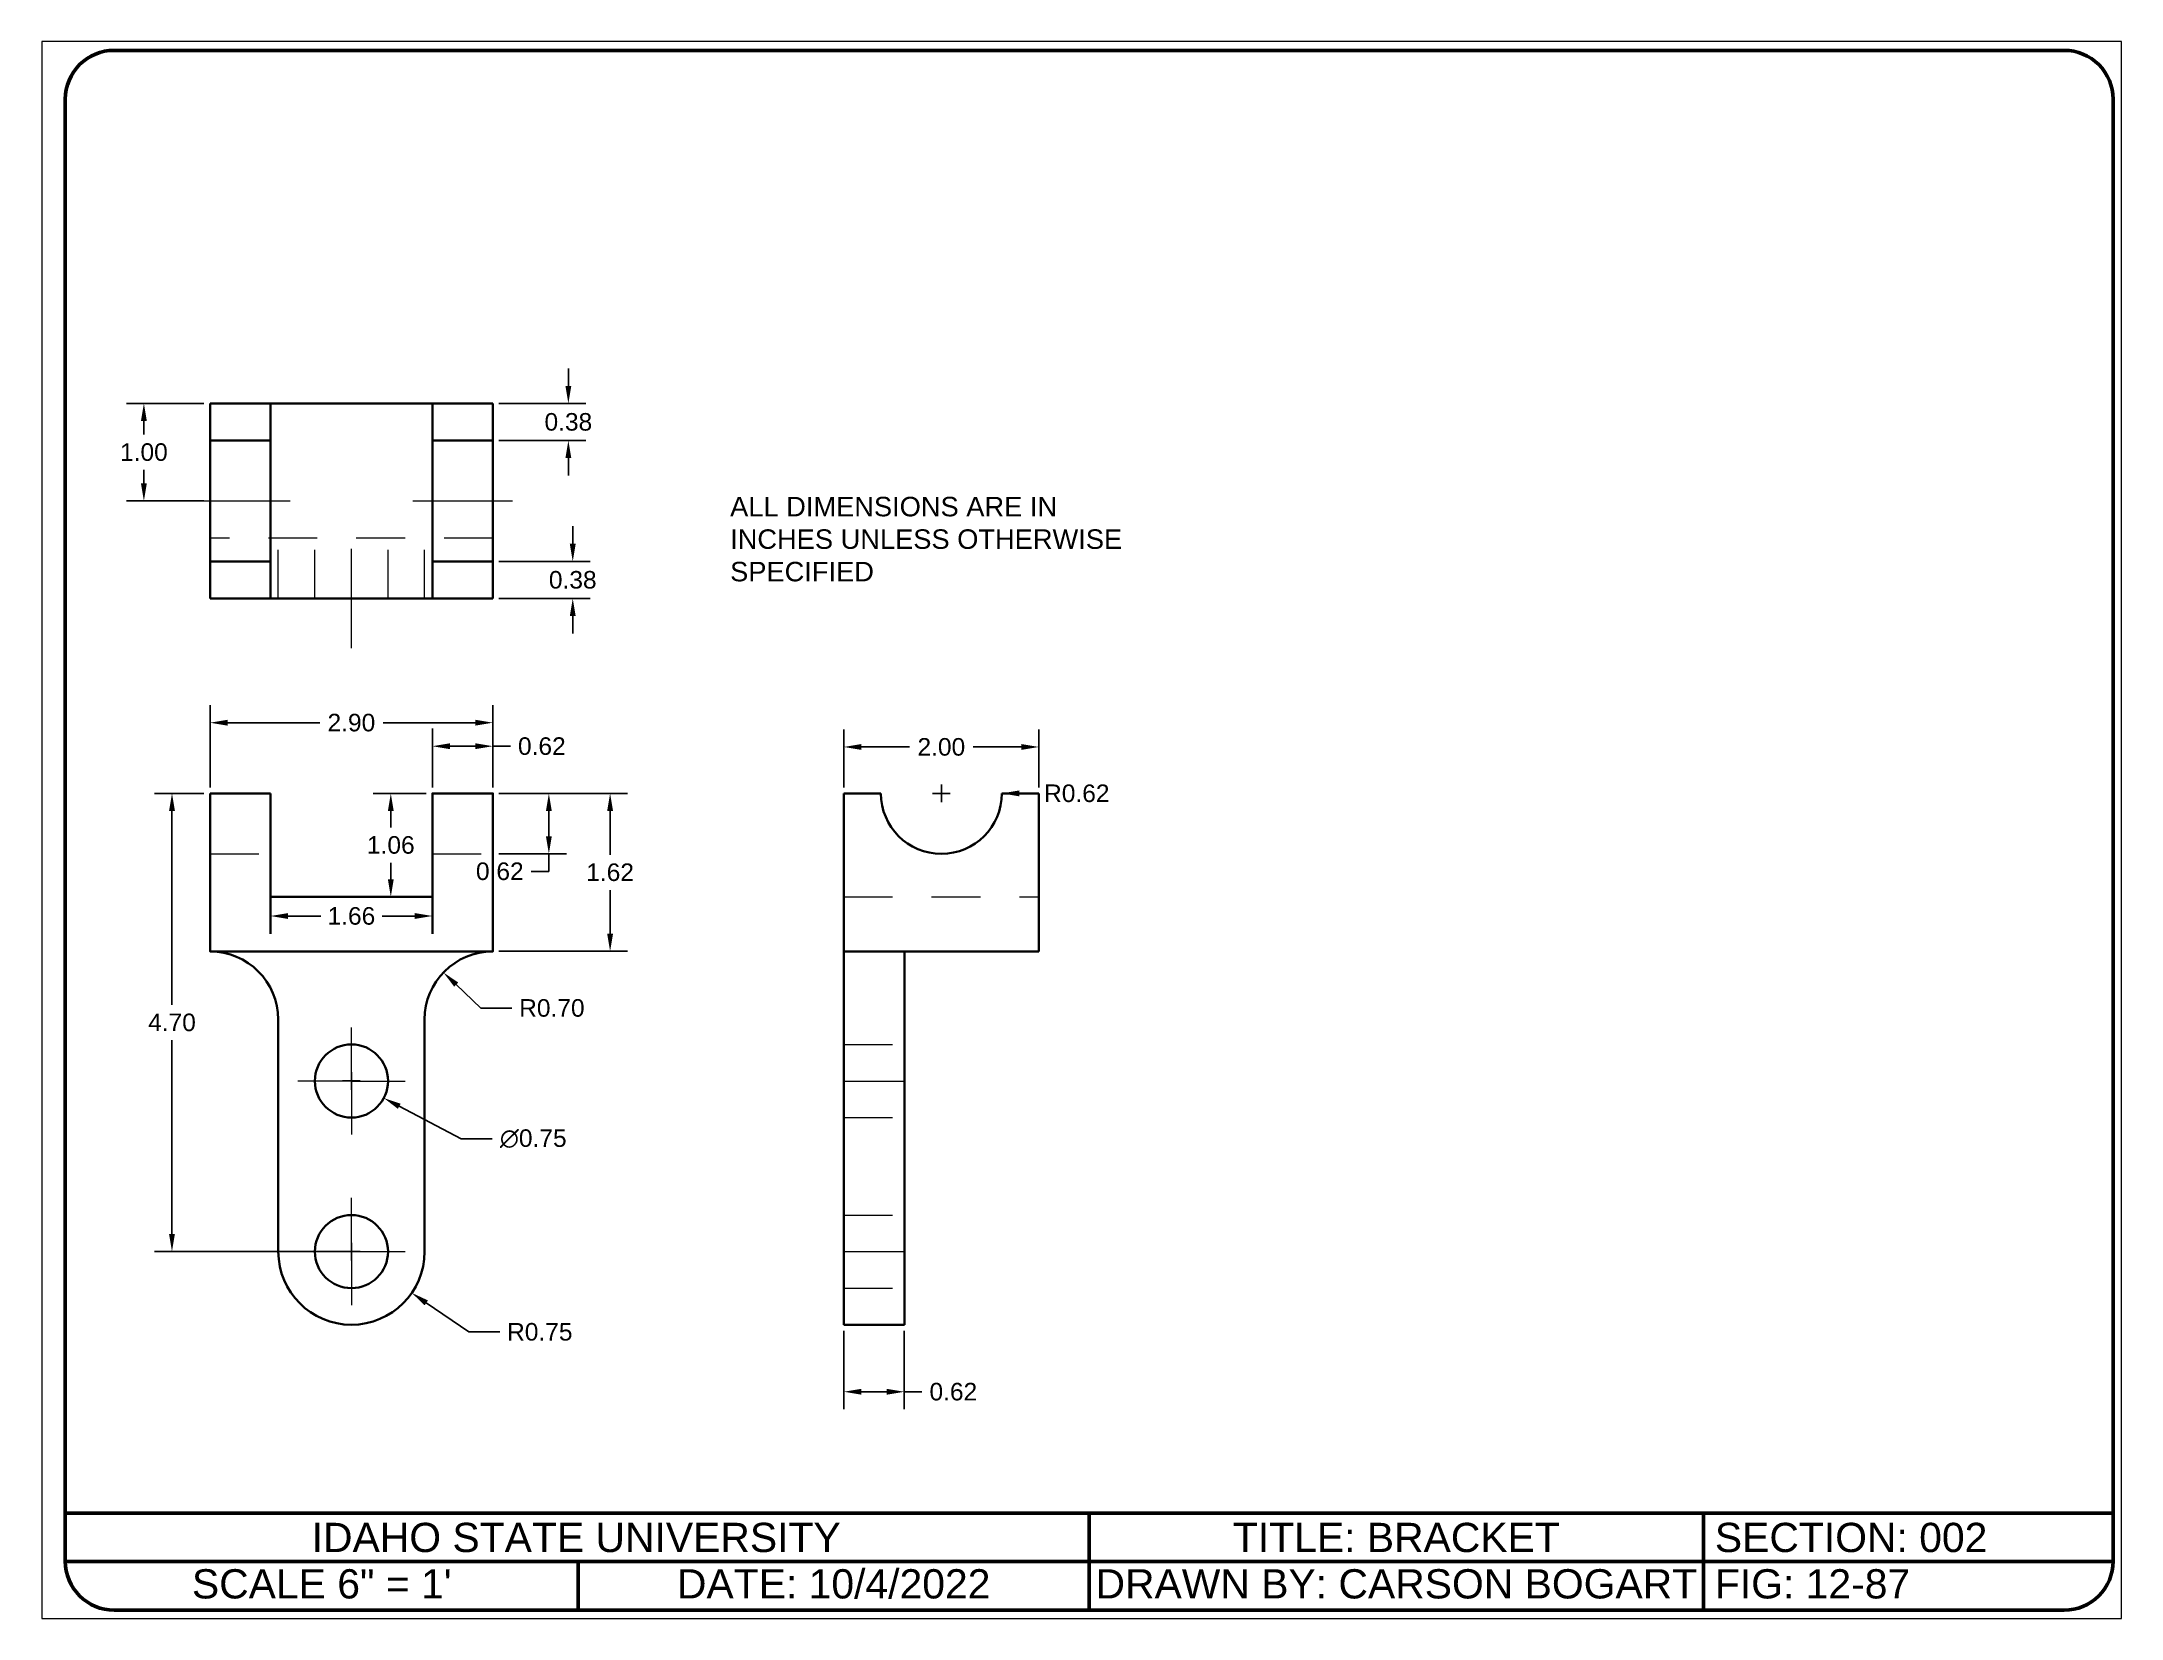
# Paper-space layout 'Layout1' of a CAD drawing. Header units: inches. Extents: x 0 to 10.6, y 0 to 8.1.
# The model-space entities are those that its viewports show. They can reach past a viewport. Long polylines and large blocks are cut down to what shows.
import ezdxf

# ---------------------------------------------------------------- set-up
doc = ezdxf.new("R2010")
doc.units = ezdxf.units.IN
doc.header["$MEASUREMENT"] = 0
doc.linetypes.add('CENTER2', pattern=[1.125, 0.75, -0.125, 0.125, -0.125])
doc.linetypes.add('HIDDEN2', pattern=[0.1875, 0.125, -0.0625])
for name, color, linetype, lineweight in [('Border', 5, 'Continuous', 50), ('Center', 1, 'CENTER2', 13), ('Hidden', 3, 'HIDDEN2', 13), ('Visible', 6, 'Continuous', 35)]:
    doc.layers.add(name, color=color, linetype=linetype, lineweight=lineweight)
doc.layers.add('Paper', color=8, linetype='Continuous', lineweight=0, plot=False)
doc.layers.add('Text', color=7, linetype='Continuous', lineweight=35, true_color=0xa552a5)
doc.styles.get("Standard").update_dxf_attribs({"font": 'arial.ttf'})
doc.dimstyles.get("Standard").update_dxf_attribs({"dimtxt": 0.18, "dimasz": 0.18, "dimexe": 0.18, "dimexo": 0.0625, "dimgap": 0.09, "dimtad": 0, "dimtih": 1, "dimtoh": 1, "dimdec": 4, "dimzin": 0, "dimdsep": 46, "dimtxsty": 'Standard', "dimcen": 0.09, "dimadec": 0, "dimazin": 0, "dimtfac": 1, "dimtdec": 4, "dimtofl": 0, "dimtmove": 0, "dimatfit": 3, "dimfxl": 1, "dimtolj": 1, "dimtzin": 0, "dimarcsym": 0})

# ---------------------------------------------------------------- blocks, each defined once
blk = doc.blocks.new('*D31')
at = {"layer": 'Defpoints', "color": 0, "transparency": 16777216}
for p in [(66.023, 7.439), (65.345, 6.439), (66.023, 6.439)]:
    blk.add_point(p, dxfattribs=at)
at = {"layer": 'Text', "color": 0, "lineweight": -2, "transparency": 16777216}
for p, q in [((65.961, 7.439), (65.165, 7.439)), ((65.345, 7.259), (65.345, 7.12)), ((65.345, 6.619), (65.345, 6.757)), ((65.961, 6.439), (65.165, 6.439))]:
    blk.add_line(p, q, dxfattribs=at)
at = {"layer": 'Text', "color": 0, "transparency": 16777216}
for points in [[(65.315, 7.259), (65.375, 7.259), (65.345, 7.439)], [(65.315, 6.619), (65.375, 6.619), (65.345, 6.439)]]:
    blk.add_solid(points, dxfattribs=at)
at = {"layer": 'Text', "color": 0, "transparency": 16777216, "insert": (65.345, 6.939), "char_height": 0.18, "attachment_point": 5}
blk.add_mtext('\\A1;1.00', dxfattribs=at)
blk = doc.blocks.new('*D32')
at = {"layer": 'Defpoints', "color": 0, "transparency": 16777216}
for p in [(68.923, 7.439), (68.923, 7.059), (69.698, 7.059)]:
    blk.add_point(p, dxfattribs=at)
at = {"layer": 'Text', "color": 0, "lineweight": -2, "transparency": 16777216}
for p, q in [((69.698, 7.619), (69.698, 7.799)), ((68.986, 7.439), (69.878, 7.439)), ((68.986, 7.059), (69.878, 7.059)), ((69.698, 6.879), (69.698, 6.699))]:
    blk.add_line(p, q, dxfattribs=at)
at = {"layer": 'Text', "color": 0, "transparency": 16777216}
for points in [[(69.668, 7.619), (69.728, 7.619), (69.698, 7.439)], [(69.668, 6.879), (69.728, 6.879), (69.698, 7.059)]]:
    blk.add_solid(points, dxfattribs=at)
at = {"layer": 'Text', "color": 0, "transparency": 16777216, "insert": (69.698, 7.249), "char_height": 0.18, "attachment_point": 5}
blk.add_mtext('\\A1;0.38', dxfattribs=at)
blk = doc.blocks.new('*D33')
at = {"layer": 'Defpoints', "color": 0, "transparency": 16777216}
for p in [(68.923, 5.819), (68.923, 5.439), (69.743, 5.439)]:
    blk.add_point(p, dxfattribs=at)
at = {"layer": 'Text', "color": 0, "lineweight": -2, "transparency": 16777216}
for p, q in [((69.743, 5.999), (69.743, 6.179)), ((68.986, 5.819), (69.923, 5.819)), ((68.986, 5.439), (69.923, 5.439)), ((69.743, 5.259), (69.743, 5.079))]:
    blk.add_line(p, q, dxfattribs=at)
at = {"layer": 'Text', "color": 0, "transparency": 16777216}
for points in [[(69.713, 5.999), (69.773, 5.999), (69.743, 5.819)], [(69.713, 5.259), (69.773, 5.259), (69.743, 5.439)]]:
    blk.add_solid(points, dxfattribs=at)
at = {"layer": 'Text', "color": 0, "transparency": 16777216, "insert": (69.743, 5.629), "char_height": 0.18, "attachment_point": 5}
blk.add_mtext('\\A1;0.38', dxfattribs=at)
blk = doc.blocks.new('*D34')
at = {"layer": 'Defpoints', "color": 0, "transparency": 16777216}
for p in [(68.923, 4.164), (66.023, 3.439), (68.923, 3.439)]:
    blk.add_point(p, dxfattribs=at)
at = {"layer": 'Text', "color": 0, "lineweight": -2, "transparency": 16777216}
for p, q in [((66.023, 3.501), (66.023, 4.344)), ((68.923, 3.501), (68.923, 4.344)), ((66.203, 4.164), (67.148, 4.164)), ((68.743, 4.164), (67.798, 4.164))]:
    blk.add_line(p, q, dxfattribs=at)
at = {"layer": 'Text', "color": 0, "transparency": 16777216}
for points in [[(66.203, 4.194), (66.203, 4.134), (66.023, 4.164)], [(68.743, 4.194), (68.743, 4.134), (68.923, 4.164)]]:
    blk.add_solid(points, dxfattribs=at)
at = {"layer": 'Text', "color": 0, "transparency": 16777216, "insert": (67.473, 4.164), "char_height": 0.18, "attachment_point": 5}
blk.add_mtext('\\A1;2.90', dxfattribs=at)
blk = doc.blocks.new('*D35')
at = {"layer": 'Defpoints', "color": 0, "transparency": 16777216}
for p in [(68.923, 3.923), (68.303, 3.439), (68.923, 3.439)]:
    blk.add_point(p, dxfattribs=at)
at = {"layer": 'Text', "color": 0, "lineweight": -2, "transparency": 16777216}
for p, q in [((68.303, 3.501), (68.303, 4.103)), ((68.923, 3.501), (68.923, 4.103)), ((68.483, 3.923), (68.743, 3.923)), ((68.923, 3.923), (69.103, 3.923))]:
    blk.add_line(p, q, dxfattribs=at)
at = {"layer": 'Text', "color": 0, "transparency": 16777216}
for points in [[(68.483, 3.953), (68.483, 3.893), (68.303, 3.923)], [(68.743, 3.953), (68.743, 3.893), (68.923, 3.923)]]:
    blk.add_solid(points, dxfattribs=at)
at = {"layer": 'Text', "color": 0, "transparency": 16777216, "insert": (69.426, 3.923), "char_height": 0.18, "attachment_point": 5}
blk.add_mtext('\\A1;0.62', dxfattribs=at)
blk = doc.blocks.new('*D36')
at = {"layer": 'Defpoints', "color": 0, "transparency": 16777216}
for p in [(68.303, 3.439), (67.877, 2.379), (68.303, 2.379)]:
    blk.add_point(p, dxfattribs=at)
at = {"layer": 'Text', "color": 0, "lineweight": -2, "transparency": 16777216}
for p, q in [((68.241, 3.439), (67.697, 3.439)), ((67.877, 3.259), (67.877, 3.09)), ((67.877, 2.559), (67.877, 2.727)), ((68.241, 2.379), (67.697, 2.379))]:
    blk.add_line(p, q, dxfattribs=at)
at = {"layer": 'Text', "color": 0, "transparency": 16777216}
for points in [[(67.847, 3.259), (67.907, 3.259), (67.877, 3.439)], [(67.847, 2.559), (67.907, 2.559), (67.877, 2.379)]]:
    blk.add_solid(points, dxfattribs=at)
at = {"layer": 'Text', "color": 0, "transparency": 16777216, "insert": (67.877, 2.909), "char_height": 0.18, "attachment_point": 5}
blk.add_mtext('\\A1;1.06', dxfattribs=at)
blk = doc.blocks.new('*D37')
at = {"layer": 'Defpoints', "color": 0, "transparency": 16777216}
for p in [(68.303, 2.181), (66.643, 1.999), (68.303, 1.999)]:
    blk.add_point(p, dxfattribs=at)
at = {"layer": 'Text', "color": 0, "lineweight": -2, "transparency": 16777216}
for p, q in [((66.643, 2.061), (66.643, 2.361)), ((68.303, 2.061), (68.303, 2.361)), ((66.823, 2.181), (67.158, 2.181)), ((68.123, 2.181), (67.789, 2.181))]:
    blk.add_line(p, q, dxfattribs=at)
at = {"layer": 'Text', "color": 0, "transparency": 16777216}
for points in [[(66.823, 2.211), (66.823, 2.151), (66.643, 2.181)], [(68.123, 2.211), (68.123, 2.151), (68.303, 2.181)]]:
    blk.add_solid(points, dxfattribs=at)
at = {"layer": 'Text', "color": 0, "transparency": 16777216, "insert": (67.473, 2.181), "char_height": 0.18, "attachment_point": 5}
blk.add_mtext('\\A1;1.66', dxfattribs=at)
blk = doc.blocks.new('*D38')
at = {"layer": 'Defpoints', "color": 0, "transparency": 16777216}
for p in [(68.923, 3.439), (68.923, 1.819), (70.126, 1.819)]:
    blk.add_point(p, dxfattribs=at)
at = {"layer": 'Text', "color": 0, "lineweight": -2, "transparency": 16777216}
for p, q in [((68.986, 3.439), (70.306, 3.439)), ((70.126, 3.259), (70.126, 2.81)), ((70.126, 1.999), (70.126, 2.447)), ((68.986, 1.819), (70.306, 1.819))]:
    blk.add_line(p, q, dxfattribs=at)
at = {"layer": 'Text', "color": 0, "transparency": 16777216}
for points in [[(70.096, 3.259), (70.156, 3.259), (70.126, 3.439)], [(70.096, 1.999), (70.156, 1.999), (70.126, 1.819)]]:
    blk.add_solid(points, dxfattribs=at)
at = {"layer": 'Text', "color": 0, "transparency": 16777216, "insert": (70.126, 2.629), "char_height": 0.18, "attachment_point": 5}
blk.add_mtext('\\A1;1.62', dxfattribs=at)
blk = doc.blocks.new('*D39')
at = {"layer": 'Defpoints', "color": 0, "transparency": 16777216}
for p in [(68.923, 3.439), (68.923, 2.819), (69.498, 2.819)]:
    blk.add_point(p, dxfattribs=at)
at = {"layer": 'Text', "color": 0, "lineweight": -2, "transparency": 16777216}
for p, q in [((68.986, 3.439), (69.678, 3.439)), ((69.498, 3.259), (69.498, 2.999)), ((68.986, 2.819), (69.678, 2.819)), ((69.498, 2.819), (69.498, 2.639)), ((69.498, 2.639), (69.318, 2.639))]:
    blk.add_line(p, q, dxfattribs=at)
at = {"layer": 'Text', "color": 0, "transparency": 16777216}
for points in [[(69.468, 3.259), (69.528, 3.259), (69.498, 3.439)], [(69.468, 2.999), (69.528, 2.999), (69.498, 2.819)]]:
    blk.add_solid(points, dxfattribs=at)
at = {"layer": 'Text', "color": 0, "transparency": 16777216, "insert": (68.995, 2.639), "char_height": 0.18, "attachment_point": 5}
blk.add_mtext('\\A1;0.62', dxfattribs=at)
blk = doc.blocks.new('*D40')
at = {"layer": 'Defpoints', "color": 0, "transparency": 16777216}
for p in [(68.417, 1.602), (68.923, 1.119)]:
    blk.add_point(p, dxfattribs=at)
at = {"layer": 'Text', "color": 0, "lineweight": -2, "transparency": 16777216}
for p, q in [((68.799, 1.237), (68.547, 1.478)), ((69.119, 1.237), (68.799, 1.237))]:
    blk.add_line(p, q, dxfattribs=at)
at = {"layer": 'Text', "color": 0, "transparency": 16777216}
blk.add_solid([(68.568, 1.499), (68.527, 1.456), (68.417, 1.602)], dxfattribs=at)
at = {"layer": 'Text', "color": 0, "transparency": 16777216, "insert": (69.529, 1.237), "char_height": 0.18, "attachment_point": 5}
blk.add_mtext('\\A1;R0.70', dxfattribs=at)
blk = doc.blocks.new('*D41')
at = {"layer": 'Defpoints', "color": 0, "transparency": 16777216}
for p in [(67.142, 0.663), (67.805, 0.314)]:
    blk.add_point(p, dxfattribs=at)
at = {"layer": 'Text', "color": 0, "lineweight": -2, "transparency": 16777216}
for p, q in [((67.383, 0.489), (67.563, 0.489)), ((67.473, 0.399), (67.473, 0.579)), ((68.597, -0.103), (67.964, 0.23)), ((68.916, -0.103), (68.597, -0.103))]:
    blk.add_line(p, q, dxfattribs=at)
at = {"layer": 'Text', "color": 0, "transparency": 16777216}
blk.add_solid([(67.978, 0.256), (67.95, 0.203), (67.805, 0.314)], dxfattribs=at)
at = {"layer": 'Text', "color": 0, "transparency": 16777216, "insert": (69.338, -0.103), "char_height": 0.18, "attachment_point": 5}
blk.add_mtext('\\A1;∅0.75', dxfattribs=at)
blk = doc.blocks.new('*D42')
at = {"layer": 'Defpoints', "color": 0, "transparency": 16777216}
for p in [(67.473, -1.261), (68.092, -1.685)]:
    blk.add_point(p, dxfattribs=at)
at = {"layer": 'Text', "color": 0, "lineweight": -2, "transparency": 16777216}
for p, q in [((67.383, -1.261), (67.563, -1.261)), ((67.473, -1.351), (67.473, -1.171)), ((68.676, -2.085), (68.241, -1.787)), ((68.994, -2.085), (68.676, -2.085))]:
    blk.add_line(p, q, dxfattribs=at)
at = {"layer": 'Text', "color": 0, "transparency": 16777216}
blk.add_solid([(68.258, -1.762), (68.224, -1.812), (68.092, -1.685)], dxfattribs=at)
at = {"layer": 'Text', "color": 0, "transparency": 16777216, "insert": (69.405, -2.085), "char_height": 0.18, "attachment_point": 5}
blk.add_mtext('\\A1;R0.75', dxfattribs=at)
blk = doc.blocks.new('*D43')
at = {"layer": 'Defpoints', "color": 0, "transparency": 16777216}
for p in [(66.023, 3.439), (65.633, -1.261), (67.473, -1.261)]:
    blk.add_point(p, dxfattribs=at)
at = {"layer": 'Text', "color": 0, "lineweight": -2, "transparency": 16777216}
for p, q in [((65.961, 3.439), (65.453, 3.439)), ((65.633, 3.259), (65.633, 1.27)), ((65.633, -1.081), (65.633, 0.907)), ((67.411, -1.261), (65.453, -1.261))]:
    blk.add_line(p, q, dxfattribs=at)
at = {"layer": 'Text', "color": 0, "transparency": 16777216}
for points in [[(65.603, 3.259), (65.663, 3.259), (65.633, 3.439)], [(65.603, -1.081), (65.663, -1.081), (65.633, -1.261)]]:
    blk.add_solid(points, dxfattribs=at)
at = {"layer": 'Text', "color": 0, "transparency": 16777216, "insert": (65.633, 1.089), "char_height": 0.18, "attachment_point": 5}
blk.add_mtext('\\A1;4.70', dxfattribs=at)
blk = doc.blocks.new('*D44')
at = {"layer": 'Defpoints', "color": 0, "transparency": 16777216}
for p in [(72.523, -2.011), (73.143, -2.011), (73.143, -2.699)]:
    blk.add_point(p, dxfattribs=at)
at = {"layer": 'Text', "color": 0, "lineweight": -2, "transparency": 16777216}
for p, q in [((72.523, -2.074), (72.523, -2.879)), ((73.143, -2.074), (73.143, -2.879)), ((72.703, -2.699), (72.963, -2.699)), ((73.143, -2.699), (73.323, -2.699))]:
    blk.add_line(p, q, dxfattribs=at)
at = {"layer": 'Text', "color": 0, "transparency": 16777216}
for points in [[(72.703, -2.669), (72.703, -2.729), (72.523, -2.699)], [(72.963, -2.669), (72.963, -2.729), (73.143, -2.699)]]:
    blk.add_solid(points, dxfattribs=at)
at = {"layer": 'Text', "color": 0, "transparency": 16777216, "insert": (73.646, -2.699), "char_height": 0.18, "attachment_point": 5}
blk.add_mtext('\\A1;0.62', dxfattribs=at)
blk = doc.blocks.new('*D45')
at = {"layer": 'Defpoints', "color": 0, "transparency": 16777216}
for p in [(74.523, 3.915), (72.523, 3.439), (74.523, 3.439)]:
    blk.add_point(p, dxfattribs=at)
at = {"layer": 'Text', "color": 0, "lineweight": -2, "transparency": 16777216}
for p, q in [((72.523, 3.501), (72.523, 4.095)), ((74.523, 3.501), (74.523, 4.095)), ((72.703, 3.915), (73.198, 3.915)), ((74.343, 3.915), (73.848, 3.915))]:
    blk.add_line(p, q, dxfattribs=at)
at = {"layer": 'Text', "color": 0, "transparency": 16777216}
for points in [[(72.703, 3.945), (72.703, 3.885), (72.523, 3.915)], [(74.343, 3.945), (74.343, 3.885), (74.523, 3.915)]]:
    blk.add_solid(points, dxfattribs=at)
at = {"layer": 'Text', "color": 0, "transparency": 16777216, "insert": (73.523, 3.915), "char_height": 0.18, "attachment_point": 5}
blk.add_mtext('\\A1;2.00', dxfattribs=at)
blk = doc.blocks.new('*D46')
at = {"layer": 'Defpoints', "color": 0, "transparency": 16777216}
for p in [(73.523, 3.439), (74.143, 3.439)]:
    blk.add_point(p, dxfattribs=at)
at = {"layer": 'Text', "color": 0, "lineweight": -2, "transparency": 16777216}
for p, q in [((73.433, 3.439), (73.613, 3.439)), ((73.523, 3.349), (73.523, 3.529)), ((74.503, 3.439), (74.323, 3.439))]:
    blk.add_line(p, q, dxfattribs=at)
at = {"layer": 'Text', "color": 0, "transparency": 16777216}
blk.add_solid([(74.323, 3.469), (74.323, 3.409), (74.143, 3.439)], dxfattribs=at)
at = {"layer": 'Text', "color": 0, "transparency": 16777216, "insert": (74.912, 3.439), "char_height": 0.18, "attachment_point": 5}
blk.add_mtext('\\A1;R0.62', dxfattribs=at)

msp = doc.modelspace()

# ---------------------------------------------------------------- linework, layer by layer
at = {"layer": 'Center'}
for p, q in [((65.82343, 6.43859), (66.84343, 6.43859)), ((68.10343, 6.43859), (69.12343, 6.43859)), ((67.47343, 4.92859), (67.47343, 5.94859)), ((67.47343, 0.48859), (67.47343, 1.03859)), ((67.47343, 0.48859), (66.92343, 0.48859)), ((67.47343, 0.48859), (67.47343, -0.06141)), ((67.47343, 0.48859), (68.02343, 0.48859)), ((72.52343, 0.48859), (73.14343, 0.48859)), ((67.47343, -1.26141), (67.47343, -0.71141)), ((67.47343, -1.26141), (66.92343, -1.26141)), ((67.47343, -1.26141), (67.47343, -1.81141)), ((67.47343, -1.26141), (68.02343, -1.26141)), ((72.52343, -1.26141), (73.14343, -1.26141))]:
    msp.add_line(p, q, dxfattribs=at)
at = {"layer": 'Hidden'}
for p, q in [((68.92343, 6.05859), (66.02343, 6.05859)), ((66.72343, 5.43859), (66.72343, 6.05859)), ((67.09843, 5.43859), (67.09843, 6.05859)), ((67.84843, 5.43859), (67.84843, 6.05859)), ((68.22343, 5.43859), (68.22343, 6.05859)), ((66.02343, 2.81859), (66.64343, 2.81859)), ((68.30343, 2.81859), (68.92343, 2.81859)), ((72.52343, 2.37859), (74.52343, 2.37859)), ((72.52343, 0.86359), (73.14343, 0.86359)), ((72.52343, 0.11359), (73.14343, 0.11359)), ((72.52343, -0.88641), (73.14343, -0.88641)), ((72.52343, -1.63641), (73.14343, -1.63641))]:
    msp.add_line(p, q, dxfattribs=at)
at = {"layer": 'Visible'}
for p, q in [((66.02343, 7.43859), (68.92343, 7.43859)), ((66.02343, 5.43859), (66.02343, 7.43859)), ((66.64343, 5.43859), (66.64343, 7.43859)), ((68.30343, 7.43859), (68.30343, 5.43859)), ((68.92343, 7.43859), (68.92343, 5.43859)), ((66.02343, 7.05859), (66.64343, 7.05859)), ((68.30343, 7.05859), (68.92343, 7.05859)), ((66.64343, 5.81859), (66.02343, 5.81859)), ((68.92343, 5.81859), (68.30343, 5.81859)), ((68.92343, 5.43859), (66.02343, 5.43859)), ((66.02343, 3.43859), (66.02343, 1.81859)), ((66.64343, 3.43859), (66.02343, 3.43859)), ((66.64343, 3.43859), (66.64343, 1.99859)), ((72.52343, 3.43859), (72.52343, -2.01141)), ((72.52343, 3.43859), (72.52343, -2.01141)), ((72.52343, 3.43859), (72.90343, 3.43859)), ((74.14343, 3.43859), (74.52343, 3.43859)), ((74.52343, 3.43859), (74.52343, 1.81859)), ((66.02343, 1.81859), (66.02343, 1.81859)), ((68.92343, 1.81859), (68.92343, 1.81859)), ((74.52343, 1.81859), (72.52343, 1.81859)), ((73.14343, -2.01141), (73.14343, 1.81859)), ((72.52343, -2.01141), (73.14343, -2.01141))]:
    msp.add_line(p, q, dxfattribs=at)
msp.add_lwpolyline([(68.92343, 1.81859, 0.41421356), (68.22343, 1.11859), (68.22343, -1.26141, -1), (66.72343, -1.26141), (66.72343, 1.11859, 0.41421356), (66.02343, 1.81859), (68.92343, 1.81859), (68.92343, 3.43859), (68.30343, 3.43859), (68.30343, 1.99859)], format="xyb", dxfattribs=at)
msp.add_lwpolyline([(68.30343, 2.37859), (66.64343, 2.37859)], dxfattribs=at)
for centre in [(67.47343, 0.48859), (67.47343, -1.26141)]:
    msp.add_circle(centre, 0.375, dxfattribs=at)
msp.add_arc((73.52343, 3.43859), 0.62, 180, 0, dxfattribs=at)

# ---------------------------------------------------------------- texts
at = {"layer": 'Text', "insert": (71.35684, 6.48088), "char_height": 0.2, "attachment_point": 1}
msp.add_mtext_dynamic_manual_height_columns('ALL DIMENSIONS ARE IN INCHES UNLESS OTHERWISE SPECIFIED', width=4.2533411, gutter_width=1, heights=[0], dxfattribs=at)

# ---------------------------------------------------------------- dimensions: what is measured, and where the dimension line sits
at = {"layer": 'Text'}
for base, p1, p2, picture, middle in [((69.69751, 7.05859), (68.92343, 7.43859), (68.92343, 7.05859), '*D32', (69.69751, 7.24859)), ((65.34531, 6.43859), (66.02343, 7.43859), (66.02343, 6.43859), '*D31', (65.34531, 6.93859)), ((69.74313, 5.43859), (68.92343, 5.81859), (68.92343, 5.43859), '*D33', (69.74313, 5.62859)), ((65.63313, -1.26141), (66.02343, 3.43859), (67.47343, -1.26141), '*D43', (65.63313, 1.08859)), ((67.87666, 2.37859), (68.30343, 3.43859), (68.30343, 2.37859), '*D36', (67.87666, 2.90859)), ((69.49759, 2.81859), (68.92343, 3.43859), (68.92343, 2.81859), '*D39', (68.99473, 2.63859)), ((70.12576, 1.81859), (68.92343, 3.43859), (68.92343, 1.81859), '*D38', (70.12576, 2.62859))]:
    dim = msp.add_linear_dim(base=base, p1=p1, p2=p2, angle=90, dimstyle='Standard', override={"dimdec": 2}, dxfattribs=at)
    dim.commit()
    dim.dimension.update_dxf_attribs({"geometry": picture, "text_midpoint": middle})
for base, p1, p2, picture, middle in [((68.92343, 4.16398), (66.02343, 3.43859), (68.92343, 3.43859), '*D34', (67.47343, 4.16398)), ((68.92343, 3.92253), (68.30343, 3.43859), (68.92343, 3.43859), '*D35', (69.42629, 3.92253)), ((74.52343, 3.91538), (72.52343, 3.43859), (74.52343, 3.43859), '*D45', (73.52343, 3.91538)), ((68.30343, 2.18125), (66.64343, 1.99859), (68.30343, 1.99859), '*D37', (67.47343, 2.18125)), ((73.14343, -2.69853), (72.52343, -2.01141), (73.14343, -2.01141), '*D44', (73.64629, -2.69853))]:
    dim = msp.add_linear_dim(base=base, p1=p1, p2=p2, dimstyle='Standard', override={"dimdec": 2}, dxfattribs=at)
    dim.commit()
    dim.dimension.update_dxf_attribs({"geometry": picture, "text_midpoint": middle})
dim = msp.add_radius_dim(center=(73.52343, 3.43859), mpoint=(74.14343, 3.43859), dimstyle='Standard', override={"dimdec": 2}, dxfattribs=at)
dim.commit()
dim.dimension.update_dxf_attribs({"geometry": '*D46', "text_midpoint": (74.91242, 3.43859)})
for center, mpoint, picture, middle in [((68.92343, 1.11859), (68.41724, 1.60209), '*D40', (69.52872, 1.23719)), ((67.47343, -1.26141), (68.09216, -1.68529), '*D42', (69.40502, -2.08496))]:
    dim = msp.add_radius_dim(center=center, mpoint=mpoint, dimstyle='Standard', override={"dimdec": 2}, dxfattribs=at)
    dim.commit()
    dim.dimension.update_dxf_attribs({"geometry": picture, "text_midpoint": middle, "dimtype": 164})
dim = msp.add_diameter_dim_2p(p1=(67.14167, 0.6634), p2=(67.80519, 0.31377), dimstyle='Standard', override={"dimdec": 2}, dxfattribs=at)
dim.commit()
dim.dimension.update_dxf_attribs({"geometry": '*D41', "text_midpoint": (69.33791, -0.10329), "dimtype": 163})

psp = doc.layouts.get("Layout1")

# ---------------------------------------------------------------- linework, layer by layer
at = {"layer": 'Border'}
for p, q in [((0.081, 0.518), (10.581, 0.518)), ((5.331, 0.518), (5.331, 0.021)), ((8.481, 0.518), (8.481, 0.021)), ((0.081, 0.271), (10.581, 0.271)), ((2.711, 0.271), (2.711, 0.021))]:
    psp.add_line(p, q, dxfattribs=at)
psp.add_lwpolyline([(0.331, 8.021), (10.331, 8.021, -0.414214), (10.581, 7.771), (10.581, 0.271, -0.414214), (10.331, 0.021), (0.331, 0.021, -0.414214), (0.081, 0.271), (0.081, 7.771, -0.414214)], format="xyb", close=True, dxfattribs=at)

# ---------------------------------------------------------------- texts
at = {"layer": 'Text', "char_height": 0.15, "attachment_point": 1}
for s, width, heights, insert in [('\\pxqc,t19;{\\C6;IDAHO STATE UNIVERSITY}', 5.23919, [0.155], (0.081, 0.469)), ('\\pxqc;{\\C6;TITLE: BRACKET}', 3.15, [0], (5.331, 0.469)), ('\\pxql;{\\C6; SECTION: 002}', 2.1, [0], (8.481, 0.469)), ('\\pxqc;{\\C6;SCALE 6" = 1\'}', 2.62989, [0], (0.081, 0.231)), ('\\pxqc;{\\C6;DATE: 10/4/2022}', 2.62003, [0], (2.711, 0.231)), ('\\pxqc;{\\C6;DRAWN BY: CARSON BOGART}', 3.15, [0], (5.331, 0.231)), ('{\\C6; FIG: 12-87}', 2.02678, [0], (8.481, 0.231))]:
    psp.add_mtext_dynamic_manual_height_columns(s, width=width, gutter_width=1, heights=heights, dxfattribs=dict(at, insert=insert))

# ---------------------------------------------------------------- viewports
at = {"layer": 'Paper', "view_target_point": (80.28801, -0.13482)}
psp.add_viewport(center=(5.292, 4.022), size=(10.664, 8.08743), view_center_point=(-5.32692, 3.19755), view_height=16.1748593, dxfattribs=at)

doc.saveas('drawing.dxf')
